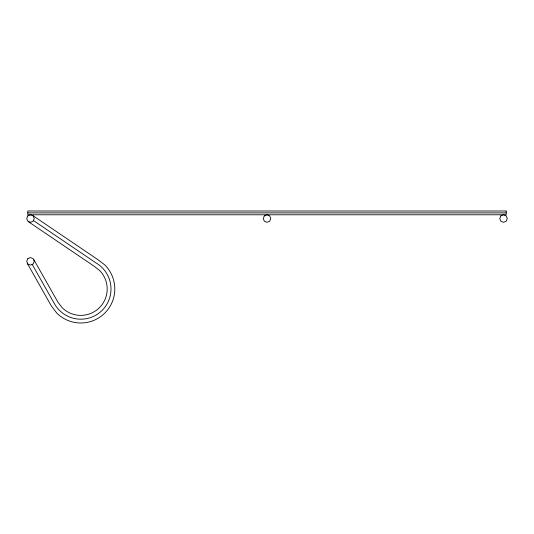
<?xml version="1.0" encoding="UTF-8"?>
<svg xmlns="http://www.w3.org/2000/svg" width="534" height="534" viewBox="0 0 534 534"><rect width="100%" height="100%" fill="white"/><g stroke="black" fill="none" stroke-linecap="round" stroke-linejoin="round"><path stroke-width="0.8" d="M27.808 212.886L506.192 212.886M32.594 215.422L98.102 259.791L104.844 264.957A34.002 34.002 0 0 1 104.844 313.044A34.002 34.002 0 0 1 56.758 313.044L51.491 306.189L27.187 263.182M33.228 220.408L95.893 262.848A30.198 30.198 0 0 1 102.148 310.354A30.198 30.198 0 0 1 54.648 304.1L32.113 264.223M28.355 221.67L93.69 265.912L99.457 270.344A26.386 26.386 0 0 1 99.457 307.657A26.386 26.386 0 0 1 62.138 307.657L57.805 302.01L33.762 259.464M27.808 215.876L26.7 218.546L27.808 221.216L30.471 222.318L33.141 221.216L34.249 218.546L33.141 215.876L30.471 214.775L27.808 215.876M27.808 258.656L26.7 261.32L27.808 263.99L30.471 265.098L33.141 263.99L34.249 261.32L33.141 258.656L30.471 257.548L27.808 258.656M264.33 215.876L263.229 218.546L264.33 221.216L267 222.318L269.67 221.216L270.771 218.546L269.67 215.876L267 214.775L264.33 215.876M500.859 215.876L499.751 218.546L500.859 221.216L503.529 222.318L506.192 221.216L507.3 218.546L506.192 215.876L503.529 214.775L500.859 215.876M506.192 210.997L27.808 210.997L27.808 214.775L506.192 214.775L506.192 210.997"/></g></svg>
